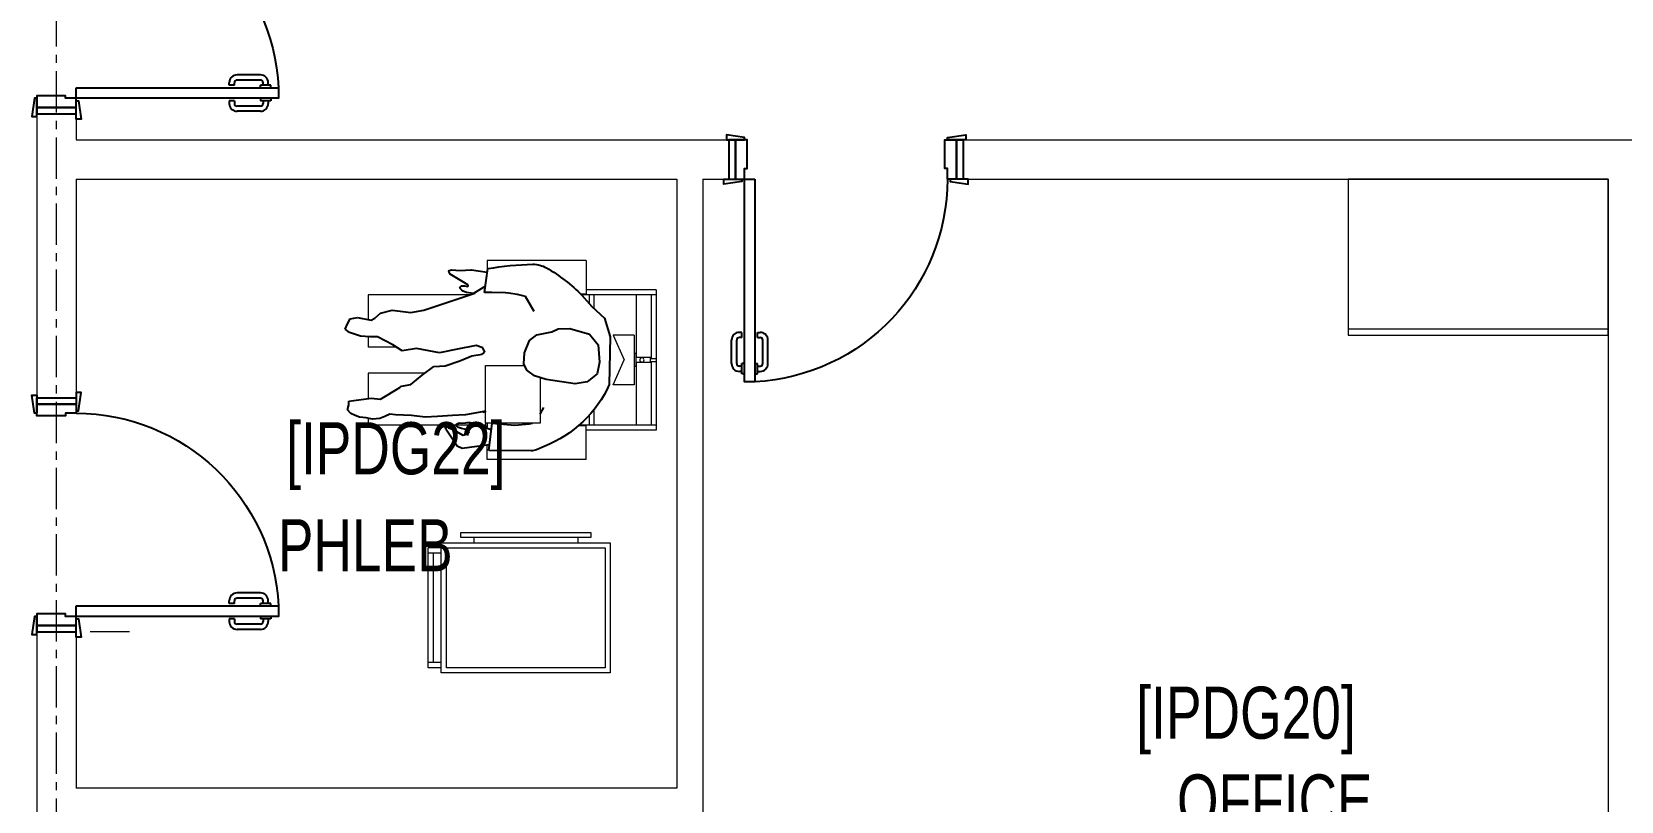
# Model space of a CAD drawing. Header units: millimetres. Extents: x 26027 to 581921, y 7230 to 233891.
# Drawn here: x 553254 to 559364, y 130340 to 133296 of the extents above; entities that cross this region are included whole.
import ezdxf

# ---------------------------------------------------------------- set-up
doc = ezdxf.new("R2010")
doc.units = ezdxf.units.MM
doc.header["$LTSCALE"] = 5
doc.linetypes.add('CENTER', pattern=[50.8, 31.75, -6.35, 6.35, -6.35])
for name, color, linetype, lineweight in [('72_EGR_BASE_TEXT', 7, 'Continuous', 5), ('Medical Equipment and Furniture', 163, 'Continuous', 0), ('Medical Equipment and Furniture1', 163, 'Continuous', 5), ('Walls', 32, 'Continuous', 5)]:
    doc.layers.add(name, color=color, linetype=linetype, lineweight=lineweight)
for name, color, linetype in [('axes', 9, 'Continuous'), ('GE-ARCHITECTURAL_ELEMENTS', 8, 'Continuous'), ('GE-FURNITURE', 8, 'Continuous'), ('HUMAN', 30, 'Continuous')]:
    doc.layers.add(name, color=color, linetype=linetype)
doc.layers.add('Wooden Joinery', color=7, linetype='Continuous', lineweight=5, true_color=0xffdcd1)
doc.styles.add('X3G_ENTITY_2587EA', font='swisscl.ttf', dxfattribs={"height": 200})

# ---------------------------------------------------------------- blocks, each defined once
blk = doc.blocks.new('CUPBOARD - GLASS TOP - LOCKABLE - 200x100x60')
at = {"layer": 'Medical Equipment and Furniture1'}
blk.add_line((283.1819, -205.0074, 0), (284.1819, -205.0074, 0), dxfattribs=at)
at = {"layer": 'Medical Equipment and Furniture1', "elevation": 0}
blk.add_lwpolyline([(284.1819, -204.4324), (283.1819, -204.4324), (283.1819, -205.0324), (284.1819, -205.0324)], close=True, dxfattribs=at)
blk = doc.blocks.new('HF10789B-P')
for p, q in [((0.27, 0.9563), (-0.27, 0.9563)), ((-0.27, 0.9563), (-0.27, 0.6877)), ((-0.25, 0.9563), (-0.25, 0.6612)), ((-0.0059, 0.9373), (-0.25, 0.9373)), ((-0.01, 0.935), (0.01, 0.935)), ((-0.01, 0.935), (-0.01, 0.8792)), ((-0.0059, 0.935), (-0.0059, 0.9563)), ((0.0059, 0.935), (0.0059, 0.9563)), ((0.25, 0.9373), (0.0059, 0.9373)), ((0.01, 0.935), (0.01, 0.8792)), ((0.25, 0.9563), (0.25, 0.6693)), ((0.27, 0.9563), (0.27, 0.6877)), ((-0.01, 0.8804), (-0.25, 0.8804)), ((0.095, 0.8717), (-0.095, 0.8717)), ((-0.095, 0.8717), (-0.095, 0.7917)), ((-0.0255, 0.8792), (-0.0255, 0.8717)), ((0.0255, 0.8792), (-0.0255, 0.8792)), ((0.25, 0.8804), (0.01, 0.8804)), ((0.0255, 0.8792), (0.0255, 0.8717)), ((0.095, 0.8717), (0.095, 0.7917)), ((-0.095, 0.7917), (0, 0.8335)), ((0.095, 0.7917), (0, 0.8335)), ((-0.3827, 0.6877), (-0.3827, 0.3077)), ((-0.3827, 0.6877), (-0.2527, 0.6877)), ((-0.2527, 0.6877), (-0.2527, 0.6581)), ((-0.1907, 0.7177), (-0.25, 0.7177)), ((-0.2121, 0.6996), (-0.25, 0.6996)), ((0.25, 0.7177), (0.1984, 0.7177)), ((0.25, 0.6996), (0.2172, 0.6996)), ((0.2527, 0.6877), (0.2527, 0.6644)), ((0.3827, 0.6877), (0.2527, 0.6877)), ((0.3827, 0.6877), (0.3827, 0.3077)), ((-0.3827, 0.3077), (-0.3269, 0.3077)), ((-0.2621, 0.3077), (-0.2527, 0.3077)), ((-0.2433, 0.3072), (-0.2577, 0.3072)), ((0.3827, 0.3077), (0.3381, 0.3077)), ((-0.2433, 0.301), (-0.2577, 0.301)), ((-0.25, 0.301), (-0.25, 0.2996)), ((-0.25, 0.2996), (-0.25, -0.1504)), ((0.25, 0.2403), (0.25, -0.1504)), ((-0.0504, 0.0685), (-0.0504, -0.1504)), ((0.0496, -0.0424), (0.0496, -0.1504)), ((-0.2238, -0.1504), (-0.25, -0.1504)), ((-0.0504, -0.1504), (-0.1486, -0.1504)), ((0.0888, -0.1504), (0.0496, -0.1504)), ((0.25, -0.1504), (0.155, -0.1504))]:
    blk.add_line(p, q)
for points in [[(-0.1659, 0.5108), (-0.2433, 0.5108), (-0.2433, 0.3659), (-0.2433, 0.301), (-0.0215, 0.301), (-0.0215, 0.4514)], [(-0.0679, 0.5108), (-0.1659, 0.5108)]]:
    blk.add_lwpolyline(points)
blk.add_circle((0, 0.9022), 0.00833)
blk.add_arc((-0.2559, 0.3041), 0.0036, 120.04289, 239.95711)
at = {"layer": 'HUMAN'}
for p, q in [((0.0884, 0.7804), (-0.0939, 0.7767)), ((0.1604, 0.7583), (0.0884, 0.7804)), ((0.2061, 0.7095), (0.1604, 0.7583)), ((-0.2119, 0.7188), (-0.2119, 0.7172)), ((0.2487, 0.6716), (0.2061, 0.7095)), ((-0.3317, 0.5265), (-0.345, 0.4962)), ((-0.2087, 0.5108), (-0.1824, 0.5252)), ((-0.3492, 0.4757), (-0.3483, 0.3138)), ((-0.25, 0.4135), (-0.2455, 0.4686)), ((0.1863, 0.4881), (0.2444, 0.4544)), ((0.2444, 0.4544), (0.2517, 0.4233)), ((-0.243, 0.3265), (-0.25, 0.4135)), ((0.2517, 0.4233), (0.2519, 0.4208)), ((0.2517, 0.4233), (0.257, 0.3892)), ((0.257, 0.3892), (0.2583, 0.3776)), ((0.2583, 0.3776), (0.2591, 0.3246)), ((-0.3483, 0.3138), (-0.243, 0.3265)), ((0.2591, 0.3246), (0.2595, 0.297)), ((0.2595, 0.297), (0.3511, 0.3094)), ((-0.1971, 0.3014), (-0.2109, 0.2238)), ((-0.1998, 0.2903), (-0.1971, 0.3014)), ((-0.0031, 0.2017), (0.0163, 0.2488)), ((0.0163, 0.2488), (0.0219, 0.2875)), ((0.0219, 0.2875), (0.0302, 0.2986)), ((0.0302, 0.2986), (0.0468, 0.2903)), ((0.0551, 0.2654), (0.0413, 0.1934)), ((0.0468, 0.2903), (0.0551, 0.2654)), ((0.2297, 0.1795), (0.2567, 0.2603)), ((-0.2109, 0.2238), (-0.2137, 0.174)), ((-0.0225, 0.1463), (-0.0031, 0.2017)), ((0.0413, 0.1934), (0.0274, 0.1242)), ((-0.2137, 0.174), (-0.2165, 0.1158)), ((-0.0252, 0.102), (-0.0225, 0.1463)), ((0.0274, 0.1242), (0.044, 0.0355)), ((0.1909, 0.0632), (0.2297, 0.1795)), ((-0.2165, 0.1158), (-0.2192, 0.0688)), ((-0.2192, 0.0688), (-0.2137, 0.0162)), ((-0.0585, 0.0577), (-0.0252, 0.102)), ((0.1826, 0.0134), (0.1909, 0.0632)), ((-0.2137, 0.0162), (-0.2109, -0.0448)), ((-0.1001, -0.0226), (-0.0945, 0.0134)), ((-0.0945, 0.0134), (-0.0585, 0.0577)), ((0.044, 0.0355), (0.0357, -0.0198)), ((0.1909, -0.0586), (0.1826, 0.0134)), ((-0.2109, -0.0448), (-0.2082, -0.0669)), ((-0.15, -0.1029), (-0.1056, -0.0281)), ((-0.1056, -0.0281), (-0.1001, -0.0226)), ((0.0357, -0.0198), (0.0579, -0.0558)), ((0.0579, -0.0558), (0.0884, -0.114)), ((0.1798, -0.1029), (0.1909, -0.0586)), ((-0.2248, -0.1057), (-0.2276, -0.1334)), ((-0.2165, -0.0863), (-0.2248, -0.1057)), ((-0.2082, -0.0669), (-0.2165, -0.0863)), ((-0.1472, -0.1389), (-0.15, -0.1029)), ((0.0884, -0.114), (0.0884, -0.1445)), ((0.1604, -0.1251), (0.1798, -0.1029)), ((-0.2276, -0.1334), (-0.222, -0.1583)), ((-0.222, -0.1583), (-0.2192, -0.1832)), ((-0.2192, -0.1832), (-0.2137, -0.1998)), ((-0.1555, -0.2054), (-0.1472, -0.1389)), ((0.0884, -0.1445), (0.0911, -0.1804)), ((0.0911, -0.1804), (0.105, -0.222)), ((0.1526, -0.1387), (0.1604, -0.1251)), ((0.1632, -0.1915), (0.1526, -0.1387)), ((-0.2137, -0.1998), (-0.2054, -0.2164)), ((-0.2054, -0.2164), (-0.1915, -0.2303)), ((-0.1915, -0.2303), (-0.1721, -0.2248)), ((-0.1721, -0.2248), (-0.1583, -0.2248)), ((-0.1583, -0.2248), (-0.1555, -0.2054)), ((0.105, -0.222), (0.1189, -0.2386)), ((0.1189, -0.2386), (0.1383, -0.2303)), ((0.1383, -0.2303), (0.1577, -0.2192)), ((0.1577, -0.2192), (0.1632, -0.1915))]:
    blk.add_line(p, q, dxfattribs=at)
blk.add_lwpolyline([(-0.0613, 0.4897), (-0.0391, 0.4592), (-0.0142, 0.4481), (0.0274, 0.4509), (0.0745, 0.4703), (0.0967, 0.498), (0.1078, 0.5561), (0.1202, 0.5797), (0.1216, 0.6254), (0.0995, 0.7001), (0.0579, 0.7334), (-0.0086, 0.7389), (-0.053, 0.7306), (-0.0834, 0.6918), (-0.0918, 0.6448), (-0.0751, 0.534)], close=True, dxfattribs=at)
for points in [[(-0.3259, 0.3151), (-0.3396, 0.2111), (-0.3305, 0.1919), (-0.2654, 0.1481), (-0.2595, 0.1475), (-0.2571, 0.1543), (-0.2601, 0.1584), (-0.2655, 0.1733), (-0.2894, 0.213), (-0.2855, 0.2283), (-0.2769, 0.2374), (-0.2679, 0.2327), (-0.2657, 0.2197), (-0.263, 0.2081), (-0.2596, 0.1963), (-0.2547, 0.1907), (-0.2461, 0.1892), (-0.2416, 0.1997), (-0.2423, 0.2084), (-0.2416, 0.2233), (-0.2405, 0.2305), (-0.2403, 0.2419), (-0.2669, 0.3222)], [(0.2833, 0.3001), (0.2559, 0.2545), (0.2597, 0.2282), (0.2643, 0.2151), (0.2686, 0.2092), (0.2734, 0.2041), (0.2775, 0.2015), (0.2798, 0.2034), (0.2852, 0.2082), (0.2846, 0.2196), (0.2821, 0.2314), (0.2862, 0.2338), (0.289, 0.2328), (0.3028, 0.2094), (0.3293, 0.1648), (0.34, 0.1597), (0.344, 0.161), (0.344, 0.161), (0.3464, 0.1704), (0.3439, 0.2028), (0.3467, 0.2437), (0.3467, 0.2468), (0.3376, 0.3075)]]:
    blk.add_lwpolyline(points, dxfattribs=at)
for centre, radius, start, end in [((0.0931, 0.3608), 0.456, 114.21229, 158.69763), ((-0.2168, 0.2043), 0.6596, 30.10462, 45.11105), ((-0.2952, 0.4754), 0.054, 157.41581, 179.69035), ((0.26, 0.4817), 0.108, 0.40332, 29.63864), ((-0.1917, 0.4642), 0.054, 163.19313, 175.28695), ((-0.8865, 0.5178), 1.255, 350.443, 358.38756)]:
    blk.add_arc(centre, radius, start, end, dxfattribs=at)
blk = doc.blocks.new('TROLLEY BLOOD COLLECTION')
at = {"layer": 'Medical Equipment and Furniture'}
for p, q in [((-723672.2, -512191.1), (-723022.2, -512191.1)), ((-723672.2, -512691.1), (-723672.2, -512191.1)), ((-723597.2, -512151.1), (-723097.2, -512151.1)), ((-723597.2, -512171.1), (-723597.2, -512151.1)), ((-723097.2, -512171.1), (-723597.2, -512171.1)), ((-723547.2, -512171.1), (-723547.2, -512191.1)), ((-723147.2, -512171.1), (-723147.2, -512191.1)), ((-723097.2, -512151.1), (-723097.2, -512171.1)), ((-723022.2, -512191.1), (-723022.2, -512691.1)), ((-723722.2, -512671.1), (-723722.2, -512211.1)), ((-723672.2, -512211.1), (-723722.2, -512211.1)), ((-723672.2, -512231.1), (-723722.2, -512231.1)), ((-723702.2, -512651.1), (-723702.2, -512231.1)), ((-723652.2, -512211.1), (-723042.2, -512211.1)), ((-723652.2, -512671.1), (-723652.2, -512211.1)), ((-723042.2, -512211.1), (-723042.2, -512671.1)), ((-723672.2, -512651.1), (-723722.2, -512651.1)), ((-723672.2, -512671.1), (-723722.2, -512671.1)), ((-723042.2, -512671.1), (-723652.2, -512671.1)), ((-723022.2, -512691.1), (-723672.2, -512691.1))]:
    blk.add_line(p, q, dxfattribs=at)
blk = doc.blocks.new('A$C72370EFE')
at = {"layer": 'GE-ARCHITECTURAL_ELEMENTS'}
for p, q in [((-0.01, -0.04), (-0.02, -0.04)), ((-0.01, -0.06), (-0.02, -0.06)), ((-0.01, -0.03), (-0.01, -0.07)), ((0, -0.03), (-0.01, -0.03)), ((0.04, -0.03), (0.05, -0.03)), ((0.05, -0.03), (0.05, -0.07)), ((0.05, -0.04), (0.06, -0.04)), ((0.05, -0.06), (0.06, -0.06)), ((-0.05, -0.07), (-0.05, -0.16)), ((-0.03, -0.07), (-0.03, -0.16)), ((0, -0.07), (-0.01, -0.07)), ((0.04, -0.07), (0.05, -0.07)), ((0.07, -0.07), (0.07, -0.16)), ((0.09, -0.07), (0.09, -0.16)), ((-0.01, -0.17), (-0.02, -0.17)), ((-0.01, -0.17), (-0.01, -0.19)), ((0.05, -0.17), (0.06, -0.17)), ((0.05, -0.17), (0.05, -0.19)), ((-0.01, -0.19), (-0.02, -0.19)), ((0.05, -0.19), (0.06, -0.19))]:
    blk.add_line(p, q, dxfattribs=at)
for centre, radius, start, end in [((-0.02, -0.07), 0.03, 90, 180), ((-0.02, -0.07), 0.01, 90, 180), ((0.06, -0.07), 0.03, 0, 90), ((0.06, -0.07), 0.01, 0, 90), ((-0.02, -0.16), 0.03, 180, 270), ((-0.02, -0.16), 0.01, 180, 270), ((0.06, -0.16), 0.01, 270, 0), ((0.06, -0.16), 0.03, 270, 0)]:
    blk.add_arc(centre, radius, start, end, dxfattribs=at)
blk = doc.blocks.new('DR1')
at = {"layer": 'GE-FURNITURE', "elevation": 0}
for points in [[(1743552.9, 41731.9), (1743562.9, 41731.9), (1743572.9, 41801.9), (1743552.9, 41801.9)], [(1743402.9, 41721.9), (1743392.9, 41721.9), (1743382.9, 41791.9), (1743402.9, 41791.9)], [(1743552.9, 41681.9), (1744331.9, 41681.9), (1744331.9, 41721.9), (1743552.9, 41721.9)], [(1743402.9, 40941.9), (1743392.9, 40941.9), (1743382.9, 40871.9), (1743402.9, 40871.9)], [(1743552.9, 40931.9), (1743562.9, 40931.9), (1743572.9, 40861.9), (1743552.9, 40861.9)]]:
    blk.add_lwpolyline(points, close=True, dxfattribs=at)
for points in [[(1743552.9, 41756.9), (1743402.9, 41756.9), (1743402.9, 41781.9), (1743552.9, 41781.9), (1743552.9, 41756.9)], [(1743552.9, 41756.9), (1743552.9, 41721.9), (1743512.9, 41721.9), (1743512.9, 41711.9), (1743402.9, 41711.9), (1743402.9, 41756.9), (1743552.9, 41756.9)], [(1743552.9, 40906.9), (1743552.9, 40941.9), (1743512.9, 40941.9), (1743512.9, 40951.9), (1743402.9, 40951.9), (1743402.9, 40906.9), (1743552.9, 40906.9)], [(1743552.9, 40906.9), (1743402.9, 40906.9), (1743402.9, 40881.9), (1743552.9, 40881.9), (1743552.9, 40906.9)]]:
    blk.add_lwpolyline(points, dxfattribs=at)
at = {"layer": 'GE-FURNITURE'}
blk.add_arc((1743552.9, 41721.9, 0), 780, 270, 357.0603, dxfattribs=at)
at = {"layer": 'GE-FURNITURE', "xscale": -999.9999999998856, "yscale": 999.9999999998856, "zscale": 999.9999999998854, "rotation": 270}
blk.add_blockref('A$C72370EFE', (1744331.9, 41681.9, 0), dxfattribs=at)

msp = doc.modelspace()

# ---------------------------------------------------------------- linework, layer by layer
at = {"layer": 'axes', "linetype": 'CENTER', "lineweight": 0}
msp.add_line((553348.8, 120285.6, 0), (553348.8, 146390.3, 0), dxfattribs=at)
at = {"layer": 'Walls'}
for p, q in [((553273.8, 132980.3, 0), (553273.8, 131890.3, 0)), ((553273.8, 132980.3, 0), (553423.8, 132980.3, 0)), ((553423.8, 132980.3, 0), (553423.8, 132880.3, 0)), ((553423.8, 132880.3, 0), (555933.8, 132880.3, 0)), ((553423.8, 132730.3, 0), (553423.8, 131890.3, 0)), ((553423.8, 132730.3, 0), (555733.8, 132730.3, 0)), ((555733.8, 132730.3, 0), (555733.8, 130390.3, 0)), ((555833.8, 132730.3, 0), (555833.8, 127905.3, 0)), ((553423.8, 131890.3, 0), (553273.8, 131890.3, 0)), ((553273.8, 130990.3, 0), (553273.8, 129690.3, 0)), ((553423.8, 130990.3, 0), (553423.8, 130390.3, 0)), ((553628.8, 130990.3, 0), (553478.8, 130990.3, 0)), ((555733.8, 130390.3, 0), (553423.8, 130390.3, 0))]:
    msp.add_line(p, q, dxfattribs=at)
at = {"layer": 'Walls', "elevation": 0}
msp.add_lwpolyline([(559313.8, 132730.3), (559313.8, 127905.3)], dxfattribs=at)
at = {"layer": 'Walls'}
for points in [[(555933.8, 132730.3, 0), (555933.8, 132880.3, 0)], [(556833.8, 132730.3, 0), (556833.8, 132880.3, 0)], [(556833.8, 132880.3, 0), (559513.8, 132880.3, 0)], [(555833.8, 132730.3, 0), (555933.8, 132730.3, 0)], [(556833.8, 132730.3, 0), (559313.8, 132730.3, 0)], [(559278.8, 132730.3, 0), (559313.8, 132730.3, 0)]]:
    msp.add_polyline3d(points, dxfattribs=at)

# ---------------------------------------------------------------- block references
at = {"layer": 'Medical Equipment and Furniture', "xscale": 1000, "yscale": 1000, "zscale": 1000}
msp.add_blockref('CUPBOARD - GLASS TOP - LOCKABLE - 200x100x60', (275131.9, 337162.7, 0), dxfattribs=at)
at = {"layer": 'Medical Equipment and Furniture', "xscale": -1000.000000000001, "yscale": 1000.000000000001, "zscale": 1000.000000000001, "rotation": 270.0000000005892}
msp.add_blockref('HF10789B-P', (554697.2, 132035.1, 0), dxfattribs=at)
at = {"layer": 'Medical Equipment and Furniture'}
msp.add_blockref('TROLLEY BLOOD COLLECTION', (1278499.8, 643524, 0), dxfattribs=at)
at = {"layer": 'Wooden Joinery', "xscale": -1}
for p, rotation in [((-1190129.1, 174762.2, 0), 180), ((597715.7, 1876283.2), 90), ((-1190129.1, 172772.2, 0), 180)]:
    msp.add_blockref('DR1', p, dxfattribs=dict(at, rotation=rotation))

# ---------------------------------------------------------------- texts
at = {"layer": '72_EGR_BASE_TEXT', "char_height": 200, "attachment_point": 2, "style": 'X3G_ENTITY_2587EA'}
for s, insert in [('[IPDG22]', (554653.1, 131796)), ('PHLEB', (554535.7, 131423.4)), ('[IPDG20]', (557921.5, 130780.1)), ('OFFICE', (558031.9, 130443))]:
    msp.add_mtext(s, dxfattribs=dict(at, insert=insert))

doc.saveas('drawing.dxf')
